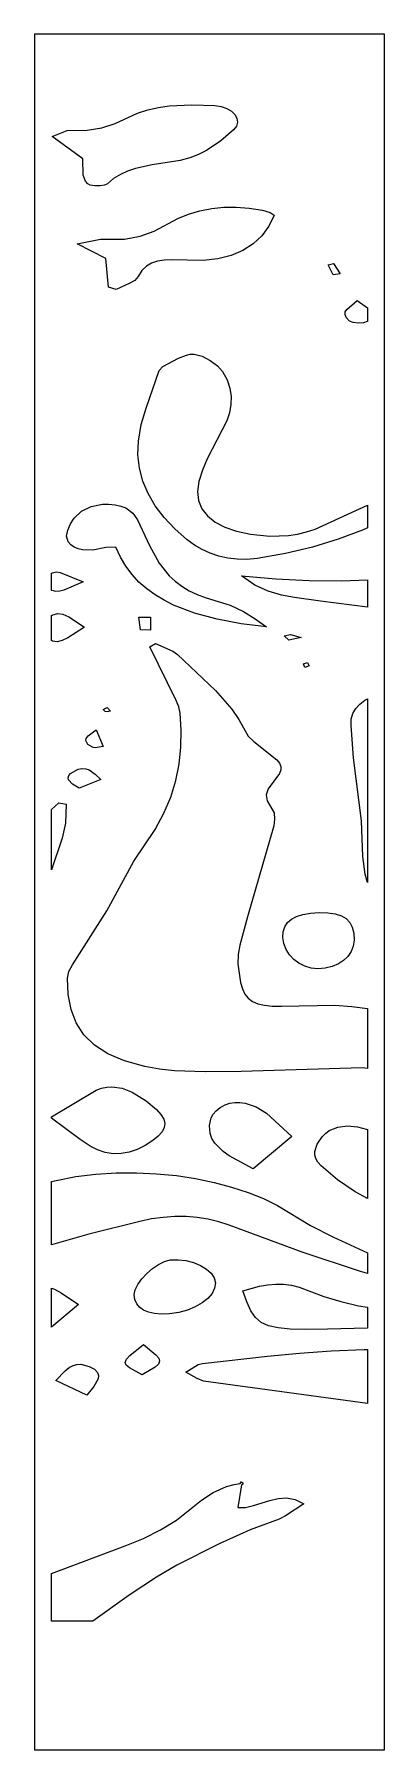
# Model space of a CAD drawing. Extents: x 0 to 408, y 0 to 2000.
import ezdxf

# ---------------------------------------------------------------- set-up
doc = ezdxf.new("R2010")
doc.units = 0
doc.layers.add('CUT', color=1, linetype='Continuous')
doc.layers.add('OUTLINE', color=7, linetype='Continuous')

msp = doc.modelspace()

# ---------------------------------------------------------------- linework, layer by layer
at = {"layer": 'CUT'}
for points in [[(62.2, 1825.68), (59.74, 1828.71), (56.81, 1835.83), (56.44, 1854.93), (20.88, 1880.91), (38.35, 1887.69), (61.35, 1888.19), (78.49, 1890.9), (94.23, 1895.87), (120.22, 1907.95), (132.1, 1911.92), (144.42, 1914.75), (157.11, 1916.59), (183.33, 1917.88), (210.24, 1916.96), (217.77, 1915.84), (224.29, 1913.59), (229.61, 1910.44), (233.56, 1906.59), (235.96, 1902.27), (236.63, 1897.68), (235.39, 1893.05), (232.06, 1888.58), (217.38, 1875.75), (200.58, 1864.63), (191.17, 1859.96), (180.96, 1856.01), (169.88, 1852.89), (137.35, 1847.75), (117.81, 1843.54), (108.69, 1840.53), (100.17, 1836.68), (92.36, 1831.82), (85.38, 1825.77), (81.9, 1824.06), (76.51, 1823.23), (70.47, 1823.22), (65.06, 1824)], [(116.93, 1713.14), (110.3, 1709.42), (95.2, 1702.46), (86.2, 1705.37), (83.35, 1738.5), (49.83, 1755.75), (76.96, 1761.27), (104.87, 1761.23), (123.14, 1764.51), (139.62, 1770.54), (167.05, 1785.17), (179.73, 1790.38), (192.89, 1794.3), (206.53, 1796.95), (220.64, 1798.33), (235.19, 1798.46), (250.19, 1797.37), (265.63, 1795.06), (274.62, 1792.2), (279.43, 1788.96), (273.23, 1776.2), (265.03, 1765.06), (254.91, 1755.62), (242.94, 1747.94), (229.19, 1742.11), (213.75, 1738.21), (196.69, 1736.31), (159.67, 1737.21), (151.29, 1736.78), (143.56, 1735.53), (136.59, 1733.22), (130.45, 1729.62), (125.22, 1724.48), (121.01, 1717.59)], [(342.31, 1731.28), (348.56, 1732.86), (356.19, 1720.7), (348.04, 1719.44)], [(362.19, 1676.26), (363.97, 1679.03), (376.03, 1689.71), (388, 1680.92), (388, 1665.24), (387.74, 1665.02), (383.37, 1663.69), (377.25, 1663.39), (371.23, 1664.07), (367.2, 1665.66), (363.35, 1669.7), (361.83, 1673.19)], [(224.19, 1549.38), (201.38, 1505.12), (195.86, 1492), (191.75, 1478.66), (190.14, 1466.9), (191.27, 1456.27), (195.09, 1446.78), (201.51, 1438.47), (210.46, 1431.36), (221.85, 1425.45), (235.6, 1420.78), (251.61, 1417.35), (274.29, 1415.05), (296.05, 1415.8), (306.58, 1417.39), (316.87, 1419.8), (326.94, 1423.07), (388, 1451.21), (388, 1424.57), (382.34, 1421.99), (353.88, 1411.3), (323.95, 1402.24), (292.52, 1394.8), (259.55, 1388.99), (247.58, 1387.82), (236.13, 1387.88), (225.21, 1389.11), (214.79, 1391.46), (204.87, 1394.86), (195.45, 1399.24), (186.5, 1404.55), (178.02, 1410.73), (163.61, 1423.34), (151.21, 1436.52), (140.87, 1450.25), (132.61, 1464.49), (126.48, 1479.19), (122.5, 1494.32), (120.71, 1509.83), (121.14, 1525.7), (124.54, 1545.1), (130.16, 1564.29), (145.4, 1608.22), (149.57, 1612.68), (167.79, 1622.43), (177.07, 1626.03), (181.63, 1626.93), (186.09, 1627.01), (195.43, 1624.63), (204.88, 1619.74), (213.18, 1613.42), (219.1, 1606.69), (224.4, 1597), (227.68, 1587.37), (229.11, 1577.8), (228.89, 1568.28), (227.19, 1558.81)], [(199.95, 1342.9), (228.19, 1334.28), (243.42, 1327.04), (257.3, 1318.49), (270.25, 1309.12), (240.88, 1312.82), (212.82, 1318.02), (186.47, 1325.1), (162.24, 1334.44), (151.06, 1340.07), (140.57, 1346.41), (130.82, 1353.5), (121.86, 1361.39), (113.74, 1370.13), (106.53, 1379.76), (100.27, 1390.32), (95.01, 1401.87), (83.14, 1401.79), (67.97, 1398.56), (56.28, 1398.84), (51.03, 1400.1), (46.38, 1402.12), (42.46, 1404.9), (39.41, 1408.44), (37.64, 1414.69), (38.82, 1421.99), (42.08, 1429.41), (46.55, 1436.02), (55.11, 1443.92), (66.12, 1449.45), (79.26, 1452.12), (86.55, 1452.24), (94.27, 1451.47), (100.88, 1449.97), (106.38, 1447.78), (114.62, 1441.69), (120.23, 1433.99), (134.05, 1404.09), (145.36, 1383.28), (156.88, 1368.72), (163.84, 1362.3), (171.61, 1356.49), (180.21, 1351.3), (189.66, 1346.76)], [(24.97, 1350.53), (20.3, 1351.63), (20, 1351.79), (20, 1371.8), (20.99, 1372.28), (25.75, 1373.12), (30.26, 1372.6), (56.67, 1361.67), (34.26, 1351.75), (29.58, 1350.64)], [(272.42, 1350.66), (256.88, 1357.79), (241.11, 1368.55), (281.32, 1365.02), (320.23, 1363.11), (357.86, 1362.81), (388, 1363.87), (388, 1332.14), (333.43, 1338.99), (302.98, 1343.36), (287.78, 1346.18)], [(32.29, 1293.12), (26.45, 1291.86), (21.06, 1292.56), (20, 1293.06), (20, 1322.28), (21.6, 1323.25), (27.23, 1324.6), (33.22, 1323.82), (40.09, 1320.93), (58.48, 1308.91), (39.19, 1296.37)], [(135.28, 1305.17), (123.81, 1305.56), (121.82, 1320.5), (135.28, 1320.32)], [(296.43, 1293.7), (291.12, 1298.57), (298.21, 1300.35), (310.76, 1296.6)], [(388, 794.26), (381.68, 794.89), (241.01, 790.9), (198.91, 790.41), (163.3, 791.56), (145.69, 793.46), (128.64, 796.48), (105.15, 803.01), (85.66, 811.39), (69.92, 821.61), (57.7, 833.65), (48.72, 847.49), (42.73, 863.13), (39.45, 880.53), (38.6, 899.67), (40.32, 907.39), (44.43, 915.17), (84.37, 978.13), (115.82, 1035.98), (140.68, 1073.04), (150.88, 1091.78), (158.86, 1110.72), (164.75, 1129.85), (168.67, 1149.2), (170.75, 1168.76), (171.1, 1188.54), (169.83, 1208.54), (168.15, 1215.84), (165.09, 1223.08), (134.43, 1285.69), (141.25, 1289.81), (161.32, 1280.65), (166.58, 1276.85), (210.89, 1235.09), (230.02, 1212.99), (238, 1201.22), (249.14, 1181.86), (255.64, 1175.34), (282.29, 1153.94), (285.51, 1150.04), (287.13, 1146.32), (287.14, 1142.49), (285.54, 1138.29), (272.14, 1120.35), (269.91, 1113.45), (271.15, 1106.34), (279.15, 1092.28), (279.75, 1084.98), (278.77, 1077.26), (248.18, 971.08), (239.2, 937.96), (237.38, 927.2), (237.14, 916.25), (240.11, 894.53), (242.25, 887.05), (245.21, 880.95), (249.13, 876.11), (254.14, 872.41), (260.39, 869.74), (268.02, 867.98), (277.17, 867.01), (287.97, 866.71), (349.98, 868.03), (369.93, 866.69), (388, 864.09)], [(315.03, 1261.81), (313.44, 1265.99), (318.09, 1267.74), (320.12, 1263.83)], [(384.98, 1223.56), (388, 1225.4), (388, 1011.06), (385.46, 1020.92), (382.63, 1041.47), (381.18, 1082.99), (371.81, 1156.61), (368.91, 1194.15), (369.15, 1201.51), (371.08, 1208.05), (374.49, 1213.84), (379.19, 1218.99)], [(80.3, 1212.89), (84.79, 1215.28), (88.84, 1211), (84.67, 1209.95), (82.51, 1210.37)], [(70.9, 1168.24), (68.56, 1168.58), (62.28, 1172.09), (59.78, 1176.46), (60.42, 1179.07), (62.57, 1182.03), (72.12, 1189.13), (80.07, 1169.77)], [(52.22, 1121.22), (44.31, 1125.87), (39.88, 1130.74), (39.3, 1133.23), (39.98, 1135.73), (42.04, 1138.22), (50.96, 1143.1), (55.69, 1144.03), (59.91, 1143.71), (63.73, 1142.36), (70.71, 1137.47), (77.57, 1131.16)], [(20, 1025.75), (20, 1096.09), (28.59, 1104.09), (37.2, 1102.41), (36.14, 1080.16), (32.29, 1062.93)], [(365.3, 924.9), (360.24, 920.06), (354.07, 916.11), (346.89, 913.15), (338.84, 911.28), (330.04, 910.61), (322.29, 911.35), (314.94, 913.49), (308.18, 916.9), (302.19, 921.4), (297.14, 926.83), (293.23, 933.04), (290.64, 939.86), (289.54, 947.13), (289.97, 953.69), (291.78, 959.41), (294.98, 964.29), (299.56, 968.33), (305.52, 971.52), (312.86, 973.87), (321.57, 975.38), (331.64, 976.06), (341.85, 975.84), (350.46, 974.62), (357.55, 972.36), (363.18, 969.01), (367.41, 964.52), (370.32, 958.84), (371.97, 951.93), (372.41, 943.72), (371.51, 936.83), (369.09, 930.52)], [(151.96, 730.14), (151.32, 725.29), (148.77, 720.46), (144.32, 715.49), (137.98, 710.26), (128.93, 704.27), (119.73, 699.71), (110.44, 696.61), (101.13, 694.98), (91.86, 694.86), (82.67, 696.27), (73.65, 699.25), (64.83, 703.83), (53.22, 711.52), (20, 736.36), (20, 737.82), (72.02, 768.8), (78.21, 771.13), (84.35, 772.5), (90.42, 772.97), (102.38, 771.33), (114.04, 766.52), (130.17, 756.4), (142.21, 746.27), (147.43, 740.48), (150.67, 735.15)], [(210.14, 707.2), (206.71, 712.78), (204.69, 718.53), (203.86, 727.76), (205.87, 736.75), (208.25, 740.98), (211.7, 744.95), (216.36, 748.58), (222.34, 751.82), (227.68, 753.65), (233.44, 754.55), (239.49, 754.56), (245.73, 753.7), (258.34, 749.53), (270.39, 742.32), (299.73, 714.92), (254.71, 677.25), (227.01, 692.29), (219.8, 697.32)], [(353.47, 725.94), (364.59, 727.26), (376.4, 726.05), (388, 723.01), (388, 642.77), (373.52, 650.3), (352.92, 664.54), (334.17, 680.64), (330.29, 684.95), (327.8, 689.19), (326.6, 693.39), (326.53, 697.56), (329.32, 705.9), (335.14, 714.37), (339.09, 718.49), (343.51, 721.76)], [(283.01, 634.58), (321.8, 611.22), (347.83, 597.96), (388, 579.31), (388, 555.12), (379.69, 557.65), (311.93, 579.9), (227.01, 611.6), (214.81, 615.52), (202.33, 618.49), (189.6, 620.49), (176.64, 621.52), (163.46, 621.59), (150.09, 620.68), (136.54, 618.8), (122.84, 615.94), (63.54, 600.89), (20, 588.45), (20, 662.34), (25.33, 663.75), (48.31, 668.12), (71.72, 671.02), (95.36, 672.5), (118.99, 672.66), (142.4, 671.56), (165.39, 669.28), (187.75, 665.88), (209.26, 661.44), (229.75, 656.03), (248.99, 649.7), (266.81, 642.53)], [(133.14, 509.94), (127.32, 512.36), (122.69, 515.67), (119.29, 519.84), (117.15, 524.86), (116.33, 530.69), (117.36, 536.19), (120.43, 542.37), (125.11, 548.81), (130.99, 555.12), (137.64, 560.88), (144.65, 565.71), (151.59, 569.2), (158.06, 570.96), (167.35, 571.32), (176.57, 570.25), (185.39, 567.95), (193.43, 564.58), (200.34, 560.35), (205.78, 555.42), (209.4, 549.98), (210.83, 544.21), (209.93, 537.92), (206.92, 531.84), (202.02, 526.11), (195.46, 520.88), (187.48, 516.32), (178.3, 512.58), (168.14, 509.83), (157.25, 508.22), (148.14, 507.85), (140.09, 508.43)], [(290.32, 542.68), (299.48, 541.52), (308.55, 539.3), (336.97, 528.44), (356.93, 522.37), (377.36, 517.65), (388, 515.86), (388, 491.57), (341.49, 490.15), (315.54, 490.04), (298, 490.49), (283.95, 491.77), (272.87, 494.22), (264.21, 498.15), (257.44, 503.89), (252.01, 511.75), (247.36, 522.07), (242.94, 535.17), (262.26, 540.57), (271.72, 542.14), (281.07, 542.86)], [(31.39, 532.85), (51.47, 519.07), (20, 492.67), (20, 538.12), (23.47, 536.95)], [(144.83, 456.33), (145.89, 452.82), (144.51, 449.53), (140.67, 446.05), (125.48, 436.88), (110.72, 445.04), (107.08, 448.34), (105.96, 451.62), (107.4, 455.28), (111.4, 459.69), (127.15, 472.3), (141.35, 460.48)], [(176.62, 440.11), (190.91, 449.03), (195.77, 450.44), (271.42, 458.8), (308.8, 462.35), (345.85, 465.03), (384.24, 466.67), (388, 466.75), (388, 403.49), (196.86, 429.79), (189.55, 432.8)], [(74.25, 432.24), (69.25, 423.46), (61.32, 413.51), (24.97, 430.51), (35.83, 441.81), (40.61, 445.49), (45.15, 447.94), (49.6, 449.23), (54.1, 449.43), (63.87, 446.79), (69.92, 443.49), (73.42, 439.97), (74.74, 436.23)], [(237.03, 282.28), (246.06, 282.53), (255.25, 284.58), (274.11, 290.64), (283.79, 292.93), (293.65, 293.59), (303.68, 291.78), (313.89, 286.63), (292.64, 272.61), (285.23, 268.76), (251.29, 256.49), (215.37, 239.95), (165.8, 215.03), (142.27, 201.22), (110.42, 180.17), (68.12, 150), (20, 150), (20, 205.38), (105.96, 237.51), (127.3, 246.28), (147.12, 256.3), (165.41, 267.73), (194.66, 291), (208.39, 300.05), (223.99, 306.96), (232.69, 309.3), (239.78, 310.4), (240.98, 312.16), (242.88, 311.3), (242.73, 309.77), (241.11, 308.96)]]:
    msp.add_lwpolyline(points, close=True, dxfattribs=at)
at = {"layer": 'OUTLINE'}
msp.add_lwpolyline([(0, 0), (408, 0), (408, 2000), (0, 2000)], close=True, dxfattribs=at)

doc.saveas('drawing.dxf')
